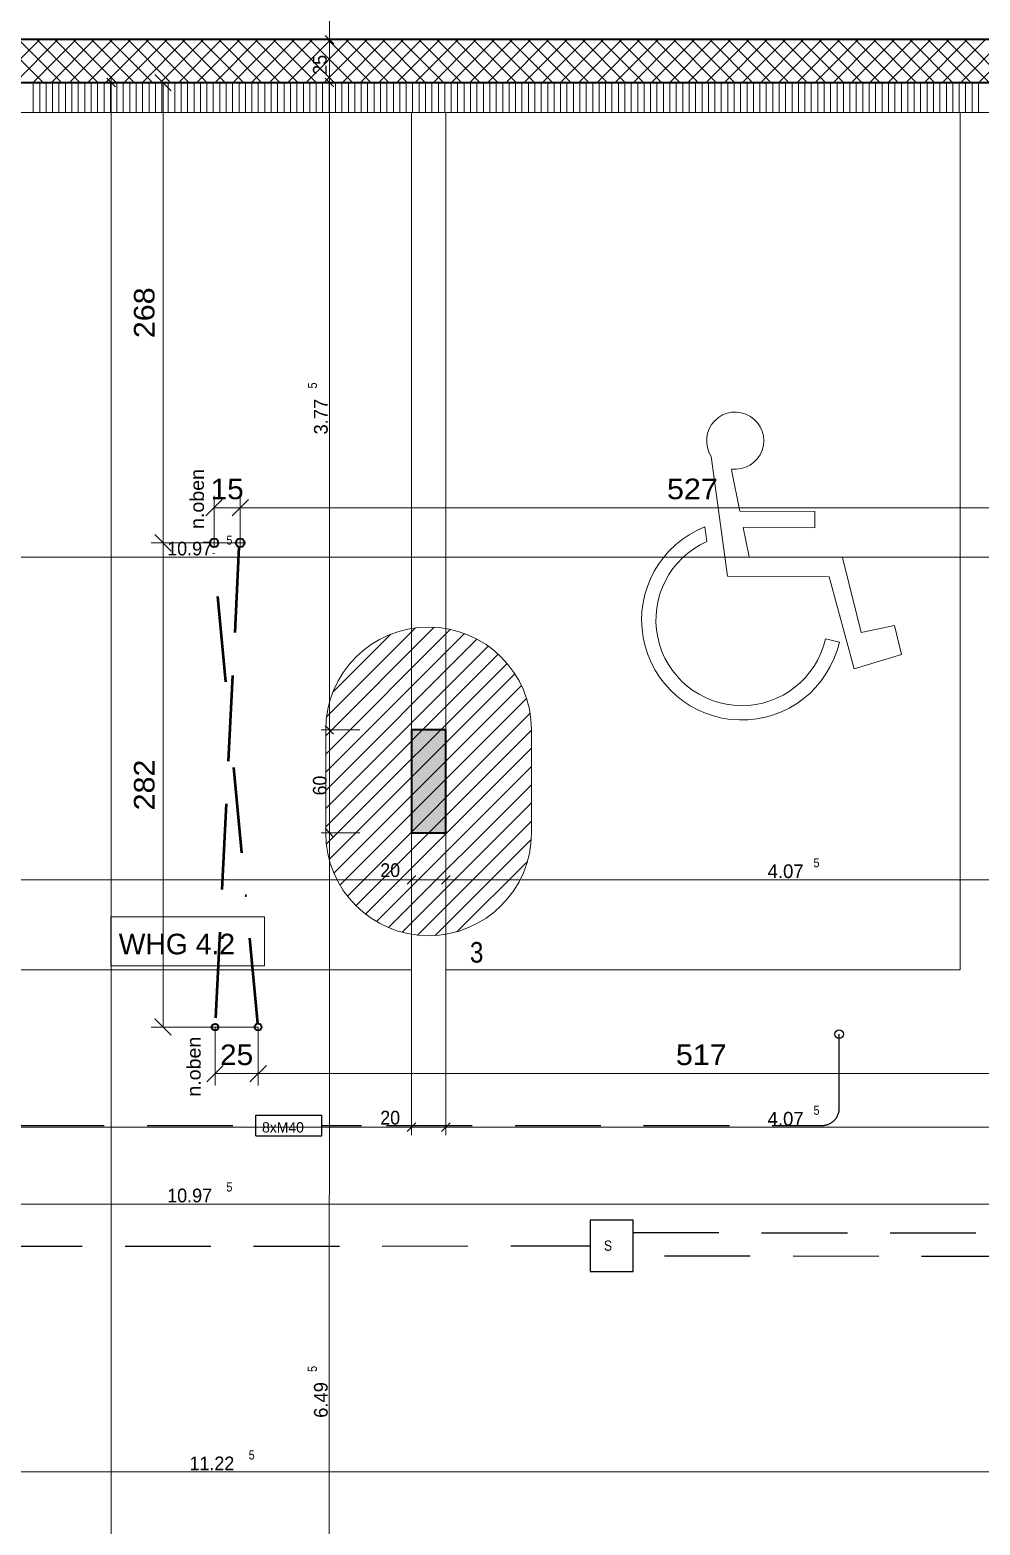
# Model space of a CAD drawing. Header units: millimetres. Extents: x -3497 to 2618, y -1809 to 2456.
# Drawn here: x -788 to -234, y 637 to 1509 of the extents above; entities that cross this region are included whole.
import ezdxf
from ezdxf.enums import TextEntityAlignment as Align

# ---------------------------------------------------------------- set-up
doc = ezdxf.new("R2010")
doc.units = ezdxf.units.MM
doc.header["$LTSCALE"] = 100
doc.linetypes.add('DASHDOT', pattern=[1, 0.5, -0.25, 0, -0.25])
doc.linetypes.add('DASHED', pattern=[0.75, 0.5, -0.25])
for name, color, linetype, true_color in [('10-0.03 Solid', 3, 'Continuous', 0x00ff00), ('10-0.05 Solid', 1, 'Continuous', 0xff0000), ('10-0.10 Punktlinie', 9, 'Continuous', 0x808080), ('10-0.10 solid', 7, 'Continuous', 0x000000), ('10-0.18 Solid', 9, 'Continuous', 0x808080), ('20-Beton', 9, 'Continuous', 0x808080), ('30-Text', 7, 'Continuous', 0xff8000), ('30-Text 6', 3, 'Continuous', 0x00ff00), ('50-Sanitärapparate', 6, 'Continuous', 0xff00ff), ('50-Türen&Fenster', 9, 'Continuous', 0x808080), ('52-Entwässerung', 3, 'Continuous', 0x00ff00), ('Bemaßung', 3, 'Continuous', 0x00ff00), ('Layer31', 9, 'Continuous', 0x808080)]:
    doc.layers.add(name, color=color, linetype=linetype, true_color=true_color)
doc.layers.add('10-0.05 Strichpunkt', color=7, linetype='Continuous')
doc.layers.add('10-0.25 Solid', color=7, linetype='Continuous')
doc.styles.add('Arial', font='arial.ttf')
doc.dimstyles.new('ISO-25', dxfattribs={"dimtxt": 2.5, "dimasz": 2.5, "dimexe": 1.25, "dimexo": 0.625, "dimtad": 1, "dimtxsty": 'Standard', "dimcen": 2.5, "dimadec": 0, "dimazin": 0, "dimtfac": 1, "dimtmove": 0, "dimatfit": 3, "dimfxl": 0, "dimarcsym": 0})

# ---------------------------------------------------------------- blocks, each defined once
blk = doc.blocks.new('Baugruppe_478_nNn0154')
at = {"layer": '10-0.25 Solid', "color": 7, "linetype": 'DASHED', "lineweight": 13}
for p, q in [((-680.28, 1212.01), (-680.28, 1207.01)), ((-682.78, 1209.51), (-677.78, 1209.51))]:
    blk.add_line(p, q, dxfattribs=at)
at = {"layer": '10-0.25 Solid', "color": 1, "linetype": 'Continuous', "lineweight": 35, "true_color": 0xff0000}
blk.add_circle((-680.28, 1209.51), 2.5, dxfattribs=at)
blk = doc.blocks.new('Baugruppe_479_nNn0155')
at = {"layer": '10-0.03 Solid', "color": 7, "linetype": 'DASHED', "lineweight": 13}
for p, q in [((-664.98, 1207.01), (-664.98, 1212.01)), ((-662.48, 1209.51), (-667.48, 1209.51))]:
    blk.add_line(p, q, dxfattribs=at)
at = {"layer": '10-0.03 Solid', "color": 3, "linetype": 'Continuous', "lineweight": 35, "true_color": 0x00ff00}
blk.add_circle((-664.98, 1209.51), 2.5, dxfattribs=at)
blk = doc.blocks.new('*D282')
at = {"layer": '10-0.05 Strichpunkt', "color": 6, "linetype": 'Continuous', "lineweight": 13, "true_color": 0xff00ff}
for p, q in [((-714.8, 1482.69), (-705.2, 1473.09)), ((-706.42, 1477.89), (-716.86, 1477.89)), ((-710, 1477.89), (-710, 1209.51)), ((-705.2, 1204.71), (-714.8, 1214.31)), ((-664.98, 1209.51), (-716.86, 1209.51))]:
    blk.add_line(p, q, dxfattribs=at)
at = {"layer": '10-0.05 Strichpunkt', "color": 6, "linetype": 'Continuous', "lineweight": 13, "true_color": 0xff00ff, "style": 'Arial', "width": 1.060137}
blk.add_text('268', height=12, rotation=90, dxfattribs=at).set_placement((-715, 1328.89), (-715, 1358.51), align=Align.FIT)
blk = doc.blocks.new('_Oblique')
at = {"color": 0, "linetype": 'ByBlock', "lineweight": -2}
blk.add_line((-0.5, -0.5), (0.5, 0.5), dxfattribs=at)
blk = doc.blocks.new('*D283')
at = {"layer": '10-0.05 Strichpunkt', "color": 6, "linetype": 'Continuous', "lineweight": 13, "true_color": 0xff00ff}
for p, q in [((-714.8, 1214.31), (-705.2, 1204.71)), ((-664.98, 1209.51), (-716.86, 1209.51)), ((-710, 1209.51), (-710, 927.15)), ((-654.57, 927.15), (-716.86, 927.15)), ((-705.2, 922.35), (-714.8, 931.95))]:
    blk.add_line(p, q, dxfattribs=at)
at = {"layer": '10-0.05 Strichpunkt', "color": 6, "linetype": 'Continuous', "lineweight": 13, "true_color": 0xff00ff, "style": 'Arial', "width": 1.060137}
blk.add_text('282', height=12, rotation=90, dxfattribs=at).set_placement((-715, 1053.52), (-715, 1083.14), align=Align.FIT)
blk = doc.blocks.new('*D284')
at = {"layer": '10-0.05 Strichpunkt', "color": 6, "linetype": 'Continuous', "lineweight": 13, "true_color": 0xff00ff}
for p, q in [((-669.78, 1225.2), (-660.18, 1234.8)), ((-664.98, 1209.51), (-664.98, 1236.86)), ((-137.65, 1230), (-664.98, 1230)), ((-132.85, 1234.8), (-142.45, 1225.2)), ((-137.65, 1229.78), (-137.65, 1236.86))]:
    blk.add_line(p, q, dxfattribs=at)
at = {"layer": '10-0.05 Strichpunkt', "color": 6, "linetype": 'Continuous', "lineweight": 13, "true_color": 0xff00ff, "style": 'Arial', "width": 1.060137}
blk.add_text('527', height=12, dxfattribs=at).set_placement((-416.12, 1235), (-386.5, 1235), align=Align.FIT)
blk = doc.blocks.new('*D285')
at = {"layer": '10-0.05 Strichpunkt', "color": 6, "linetype": 'Continuous', "lineweight": 13, "true_color": 0xff00ff}
for p, q in [((-675.48, 1234.8), (-685.08, 1225.2)), ((-680.28, 1209.51), (-680.28, 1236.86)), ((-664.98, 1230), (-680.28, 1230)), ((-680.28, 1230), (-680.28, 1230)), ((-669.78, 1225.2), (-660.18, 1234.8)), ((-664.98, 1209.51), (-664.98, 1236.86)), ((-664.98, 1230), (-664.98, 1230))]:
    blk.add_line(p, q, dxfattribs=at)
at = {"layer": '10-0.05 Strichpunkt', "color": 6, "linetype": 'Continuous', "lineweight": 13, "true_color": 0xff00ff, "style": 'Arial', "width": 1.03866}
blk.add_text('15', height=12, dxfattribs=at).set_placement((-682.3, 1235), (-662.96, 1235), align=Align.FIT)
blk = doc.blocks.new('*D286')
at = {"layer": '10-0.05 Strichpunkt', "color": 6, "linetype": 'Continuous', "lineweight": 13, "true_color": 0xff00ff}
for p, q in [((-137.65, 939.29), (-137.65, 893.14)), ((-654.57, 927.15), (-654.57, 893.14)), ((-659.37, 895.2), (-649.77, 904.8)), ((-137.65, 900), (-654.57, 900)), ((-132.85, 904.8), (-142.45, 895.2))]:
    blk.add_line(p, q, dxfattribs=at)
at = {"layer": '10-0.05 Strichpunkt', "color": 6, "linetype": 'Continuous', "lineweight": 13, "true_color": 0xff00ff, "style": 'Arial', "width": 1.060137}
blk.add_text('517', height=12, dxfattribs=at).set_placement((-410.92, 905), (-381.3, 905), align=Align.FIT)
blk = doc.blocks.new('*D287')
at = {"layer": '10-0.05 Strichpunkt', "color": 6, "linetype": 'Continuous', "lineweight": 13, "true_color": 0xff00ff}
for p, q in [((-679.67, 927.1), (-679.67, 893.14)), ((-654.57, 927.15), (-654.57, 893.14)), ((-674.87, 904.8), (-684.47, 895.2)), ((-654.57, 900), (-679.67, 900)), ((-679.67, 900), (-679.67, 900)), ((-659.37, 895.2), (-649.77, 904.8)), ((-654.57, 900), (-654.57, 900))]:
    blk.add_line(p, q, dxfattribs=at)
at = {"layer": '10-0.05 Strichpunkt', "color": 6, "linetype": 'Continuous', "lineweight": 13, "true_color": 0xff00ff, "style": 'Arial', "width": 1.03866}
blk.add_text('25', height=12, dxfattribs=at).set_placement((-676.79, 905), (-657.44, 905), align=Align.FIT)
blk = doc.blocks.new('*X428')
at = {"layer": '52-Entwässerung', "color": 1, "linetype": 'Continuous', "lineweight": 13, "true_color": 0xff0000}
for p, q in [((-615.16, 1096.99), (-551.84, 1160.32)), ((-614.67, 1108.09), (-562.85, 1159.92)), ((-615.16, 1086.39), (-542.49, 1159.06)), ((-615.16, 1075.78), (-534.28, 1156.66)), ((-615.16, 1065.17), (-526.96, 1153.37)), ((-611, 1122.37), (-577.12, 1156.25)), ((-615.16, 1054.57), (-520.41, 1149.32)), ((-615.16, 1043.96), (-514.55, 1144.57)), ((-614.79, 1033.73), (-509.36, 1139.16)), ((-613.1, 1024.81), (-504.83, 1133.07)), ((-610.38, 1016.93), (-501.03, 1126.28)), ((-606.82, 1009.88), (-498.01, 1118.68)), ((-602.52, 1003.57), (-495.96, 1110.13)), ((-597.54, 997.94), (-495.16, 1100.32)), ((-591.9, 992.97), (-495.16, 1089.71)), ((-585.58, 988.69), (-495.16, 1079.11)), ((-578.52, 985.14), (-495.16, 1068.5)), ((-570.62, 982.44), (-495.16, 1057.89)), ((-561.68, 980.77), (-495.16, 1047.29)), ((-551.31, 980.53), (-495.29, 1036.56)), ((-538.45, 982.79), (-497.54, 1023.7))]:
    blk.add_line(p, q, dxfattribs=at)
blk = doc.blocks.new('*X502')
at = {"layer": '10-0.05 Solid', "color": 18, "linetype": 'Continuous', "lineweight": 13, "true_color": 0x000000}
for p, q in [((-785.7, 1460.48), (-785.7, 1477.98)), ((-781.95, 1460.48), (-781.95, 1477.98)), ((-778.2, 1460.48), (-778.2, 1477.98)), ((-774.45, 1460.48), (-774.45, 1477.98)), ((-770.7, 1460.48), (-770.7, 1477.98)), ((-766.95, 1460.48), (-766.95, 1477.98)), ((-763.2, 1460.48), (-763.2, 1477.98)), ((-759.45, 1460.48), (-759.45, 1477.98)), ((-755.7, 1460.48), (-755.7, 1477.98)), ((-751.95, 1460.48), (-751.95, 1477.98)), ((-748.2, 1460.48), (-748.2, 1477.98)), ((-744.45, 1460.48), (-744.45, 1477.98)), ((-740.7, 1460.48), (-740.7, 1477.98)), ((-736.95, 1460.48), (-736.95, 1477.98)), ((-733.2, 1460.48), (-733.2, 1477.98)), ((-729.45, 1460.48), (-729.45, 1477.98)), ((-725.7, 1460.48), (-725.7, 1477.98)), ((-721.95, 1460.48), (-721.95, 1477.98)), ((-718.2, 1460.48), (-718.2, 1477.98)), ((-714.45, 1460.48), (-714.45, 1477.98)), ((-710.7, 1460.48), (-710.7, 1477.98)), ((-706.95, 1460.48), (-706.95, 1477.98)), ((-703.2, 1460.48), (-703.2, 1477.98)), ((-699.45, 1460.48), (-699.45, 1477.98)), ((-695.7, 1460.48), (-695.7, 1477.98)), ((-691.95, 1460.48), (-691.95, 1477.98)), ((-688.2, 1460.48), (-688.2, 1477.98)), ((-684.45, 1460.48), (-684.45, 1477.98)), ((-680.7, 1460.48), (-680.7, 1477.98)), ((-676.95, 1460.48), (-676.95, 1477.98)), ((-673.2, 1460.48), (-673.2, 1477.98)), ((-669.45, 1460.48), (-669.45, 1477.98)), ((-665.7, 1460.48), (-665.7, 1477.98)), ((-661.95, 1460.48), (-661.95, 1477.98)), ((-658.2, 1460.48), (-658.2, 1477.98)), ((-654.45, 1460.48), (-654.45, 1477.98)), ((-650.7, 1460.48), (-650.7, 1477.98)), ((-646.95, 1460.48), (-646.95, 1477.98)), ((-643.2, 1460.48), (-643.2, 1477.98)), ((-639.45, 1460.48), (-639.45, 1477.98)), ((-635.7, 1460.48), (-635.7, 1477.98)), ((-631.95, 1460.48), (-631.95, 1477.98)), ((-628.2, 1460.48), (-628.2, 1477.98)), ((-624.45, 1460.48), (-624.45, 1477.98)), ((-620.7, 1460.48), (-620.7, 1477.98)), ((-616.95, 1460.48), (-616.95, 1477.98)), ((-613.2, 1460.48), (-613.2, 1477.98)), ((-609.45, 1460.48), (-609.45, 1477.98)), ((-605.7, 1460.48), (-605.7, 1477.98)), ((-601.95, 1460.48), (-601.95, 1477.98)), ((-598.2, 1460.48), (-598.2, 1477.98)), ((-594.45, 1460.48), (-594.45, 1477.98)), ((-590.7, 1460.48), (-590.7, 1477.98)), ((-586.95, 1460.48), (-586.95, 1477.98)), ((-583.2, 1460.48), (-583.2, 1477.98)), ((-579.45, 1460.48), (-579.45, 1477.98)), ((-575.7, 1460.48), (-575.7, 1477.98)), ((-571.95, 1460.48), (-571.95, 1477.98)), ((-568.2, 1460.48), (-568.2, 1477.98)), ((-564.45, 1460.48), (-564.45, 1477.98)), ((-560.7, 1460.48), (-560.7, 1477.98)), ((-556.95, 1460.48), (-556.95, 1477.98)), ((-553.2, 1460.48), (-553.2, 1477.98)), ((-549.45, 1460.48), (-549.45, 1477.98)), ((-545.7, 1460.48), (-545.7, 1477.98)), ((-541.95, 1460.48), (-541.95, 1477.98)), ((-538.2, 1460.48), (-538.2, 1477.98)), ((-534.45, 1460.48), (-534.45, 1477.98)), ((-530.7, 1460.48), (-530.7, 1477.98)), ((-526.95, 1460.48), (-526.95, 1477.98)), ((-523.2, 1460.48), (-523.2, 1477.98)), ((-519.45, 1460.48), (-519.45, 1477.98)), ((-515.7, 1460.48), (-515.7, 1477.98)), ((-511.95, 1460.48), (-511.95, 1477.98)), ((-508.2, 1460.48), (-508.2, 1477.98)), ((-504.45, 1460.48), (-504.45, 1477.98)), ((-500.7, 1460.48), (-500.7, 1477.98)), ((-496.95, 1460.48), (-496.95, 1477.98)), ((-493.2, 1460.48), (-493.2, 1477.98)), ((-489.45, 1460.48), (-489.45, 1477.98)), ((-485.7, 1460.48), (-485.7, 1477.98)), ((-481.95, 1460.48), (-481.95, 1477.98)), ((-478.2, 1460.48), (-478.2, 1477.98)), ((-474.45, 1460.48), (-474.45, 1477.98)), ((-470.7, 1460.48), (-470.7, 1477.98)), ((-466.95, 1460.48), (-466.95, 1477.98)), ((-463.2, 1460.48), (-463.2, 1477.98)), ((-459.45, 1460.48), (-459.45, 1477.98)), ((-455.7, 1460.48), (-455.7, 1477.98)), ((-451.95, 1460.48), (-451.95, 1477.98)), ((-448.2, 1460.48), (-448.2, 1477.98)), ((-444.45, 1460.48), (-444.45, 1477.98)), ((-440.7, 1460.48), (-440.7, 1477.98)), ((-436.95, 1460.48), (-436.95, 1477.98)), ((-433.2, 1460.48), (-433.2, 1477.98)), ((-429.45, 1460.48), (-429.45, 1477.98)), ((-425.7, 1460.48), (-425.7, 1477.98)), ((-421.95, 1460.48), (-421.95, 1477.98)), ((-418.2, 1460.48), (-418.2, 1477.98)), ((-414.45, 1460.48), (-414.45, 1477.98)), ((-410.7, 1460.48), (-410.7, 1477.98)), ((-406.95, 1460.48), (-406.95, 1477.98)), ((-403.2, 1460.48), (-403.2, 1477.98)), ((-399.45, 1460.48), (-399.45, 1477.98)), ((-395.7, 1460.48), (-395.7, 1477.98)), ((-391.95, 1460.48), (-391.95, 1477.98)), ((-388.2, 1460.48), (-388.2, 1477.98)), ((-384.45, 1460.48), (-384.45, 1477.98)), ((-380.7, 1460.48), (-380.7, 1477.98)), ((-376.95, 1460.48), (-376.95, 1477.98)), ((-373.2, 1460.48), (-373.2, 1477.98)), ((-369.45, 1460.48), (-369.45, 1477.98)), ((-365.7, 1460.48), (-365.7, 1477.98)), ((-361.95, 1460.48), (-361.95, 1477.98)), ((-358.2, 1460.48), (-358.2, 1477.98)), ((-354.45, 1460.48), (-354.45, 1477.98)), ((-350.7, 1460.48), (-350.7, 1477.98)), ((-346.95, 1460.48), (-346.95, 1477.98)), ((-343.2, 1460.48), (-343.2, 1477.98)), ((-339.45, 1460.48), (-339.45, 1477.98)), ((-335.7, 1460.48), (-335.7, 1477.98)), ((-331.95, 1460.48), (-331.95, 1477.98)), ((-328.2, 1460.48), (-328.2, 1477.98)), ((-324.45, 1460.48), (-324.45, 1477.98)), ((-320.7, 1460.48), (-320.7, 1477.98)), ((-316.95, 1460.48), (-316.95, 1477.98)), ((-313.2, 1460.48), (-313.2, 1477.98)), ((-309.45, 1460.48), (-309.45, 1477.98)), ((-305.7, 1460.48), (-305.7, 1477.98)), ((-301.95, 1460.48), (-301.95, 1477.98)), ((-298.2, 1460.48), (-298.2, 1477.98)), ((-294.45, 1460.48), (-294.45, 1477.98)), ((-290.7, 1460.48), (-290.7, 1477.98)), ((-286.95, 1460.48), (-286.95, 1477.98)), ((-283.2, 1460.48), (-283.2, 1477.98)), ((-279.45, 1460.48), (-279.45, 1477.98)), ((-275.7, 1460.48), (-275.7, 1477.98)), ((-271.95, 1460.48), (-271.95, 1477.98)), ((-268.2, 1460.48), (-268.2, 1477.98)), ((-264.45, 1460.48), (-264.45, 1477.98)), ((-260.7, 1460.48), (-260.7, 1477.98)), ((-256.95, 1460.48), (-256.95, 1477.98)), ((-253.2, 1460.48), (-253.2, 1477.98)), ((-249.45, 1460.48), (-249.45, 1477.98)), ((-245.7, 1460.48), (-245.7, 1477.98)), ((-241.95, 1460.48), (-241.95, 1477.98)), ((-238.2, 1460.48), (-238.2, 1477.98)), ((-234.45, 1460.48), (-234.45, 1477.98))]:
    blk.add_line(p, q, dxfattribs=at)
blk = doc.blocks.new('*X505')
at = {"layer": '10-0.05 Solid', "color": 18, "linetype": 'Continuous', "lineweight": 13, "true_color": 0x000000}
for p, q in [((-806.94, 1477.98), (-781.94, 1502.98)), ((-779.85, 1477.98), (-804.85, 1502.98)), ((-796.33, 1477.98), (-771.33, 1502.98)), ((-769.24, 1477.98), (-794.24, 1502.98)), ((-785.72, 1477.98), (-760.72, 1502.98)), ((-758.64, 1477.98), (-783.64, 1502.98)), ((-775.12, 1477.98), (-750.12, 1502.98)), ((-748.03, 1477.98), (-773.03, 1502.98)), ((-764.51, 1477.98), (-739.51, 1502.98)), ((-737.42, 1477.98), (-762.42, 1502.98)), ((-753.9, 1477.98), (-728.9, 1502.98)), ((-726.82, 1477.98), (-751.82, 1502.98)), ((-743.3, 1477.98), (-718.3, 1502.98)), ((-716.21, 1477.98), (-741.21, 1502.98)), ((-732.69, 1477.98), (-707.69, 1502.98)), ((-705.6, 1477.98), (-730.6, 1502.98)), ((-722.08, 1477.98), (-697.08, 1502.98)), ((-695, 1477.98), (-720, 1502.98)), ((-711.48, 1477.98), (-686.48, 1502.98)), ((-684.39, 1477.98), (-709.39, 1502.98)), ((-700.87, 1477.98), (-675.87, 1502.98)), ((-673.78, 1477.98), (-698.78, 1502.98)), ((-690.26, 1477.98), (-665.26, 1502.98)), ((-663.18, 1477.98), (-688.18, 1502.98)), ((-679.66, 1477.98), (-654.66, 1502.98)), ((-652.57, 1477.98), (-677.57, 1502.98)), ((-669.05, 1477.98), (-644.05, 1502.98)), ((-641.96, 1477.98), (-666.96, 1502.98)), ((-658.44, 1477.98), (-633.44, 1502.98)), ((-631.36, 1477.98), (-656.36, 1502.98)), ((-647.84, 1477.98), (-622.84, 1502.98)), ((-620.75, 1477.98), (-645.75, 1502.98)), ((-637.23, 1477.98), (-612.23, 1502.98)), ((-610.14, 1477.98), (-635.14, 1502.98)), ((-626.62, 1477.98), (-601.62, 1502.98)), ((-599.54, 1477.98), (-624.54, 1502.98)), ((-616.02, 1477.98), (-591.02, 1502.98)), ((-588.93, 1477.98), (-613.93, 1502.98)), ((-605.41, 1477.98), (-580.41, 1502.98)), ((-578.32, 1477.98), (-603.32, 1502.98)), ((-594.8, 1477.98), (-569.8, 1502.98)), ((-567.72, 1477.98), (-592.72, 1502.98)), ((-584.2, 1477.98), (-559.2, 1502.98)), ((-557.11, 1477.98), (-582.11, 1502.98)), ((-573.59, 1477.98), (-548.59, 1502.98)), ((-546.51, 1477.98), (-571.51, 1502.98)), ((-562.98, 1477.98), (-537.98, 1502.98)), ((-535.9, 1477.98), (-560.9, 1502.98)), ((-552.38, 1477.98), (-527.38, 1502.98)), ((-525.29, 1477.98), (-550.29, 1502.98)), ((-541.77, 1477.98), (-516.77, 1502.98)), ((-514.69, 1477.98), (-539.69, 1502.98)), ((-531.16, 1477.98), (-506.16, 1502.98)), ((-504.08, 1477.98), (-529.08, 1502.98)), ((-520.56, 1477.98), (-495.56, 1502.98)), ((-493.47, 1477.98), (-518.47, 1502.98)), ((-509.95, 1477.98), (-484.95, 1502.98)), ((-482.87, 1477.98), (-507.87, 1502.98)), ((-499.34, 1477.98), (-474.34, 1502.98)), ((-472.26, 1477.98), (-497.26, 1502.98)), ((-488.74, 1477.98), (-463.74, 1502.98)), ((-461.65, 1477.98), (-486.65, 1502.98)), ((-478.13, 1477.98), (-453.13, 1502.98)), ((-451.05, 1477.98), (-476.05, 1502.98)), ((-467.52, 1477.98), (-442.52, 1502.98)), ((-440.44, 1477.98), (-465.44, 1502.98)), ((-456.92, 1477.98), (-431.92, 1502.98)), ((-429.83, 1477.98), (-454.83, 1502.98)), ((-446.31, 1477.98), (-421.31, 1502.98)), ((-419.23, 1477.98), (-444.23, 1502.98)), ((-435.7, 1477.98), (-410.7, 1502.98)), ((-408.62, 1477.98), (-433.62, 1502.98)), ((-425.1, 1477.98), (-400.1, 1502.98)), ((-398.01, 1477.98), (-423.01, 1502.98)), ((-414.49, 1477.98), (-389.49, 1502.98)), ((-387.41, 1477.98), (-412.41, 1502.98)), ((-403.88, 1477.98), (-378.88, 1502.98)), ((-376.8, 1477.98), (-401.8, 1502.98)), ((-393.28, 1477.98), (-368.28, 1502.98)), ((-366.19, 1477.98), (-391.19, 1502.98)), ((-382.67, 1477.98), (-357.67, 1502.98)), ((-355.59, 1477.98), (-380.59, 1502.98)), ((-372.06, 1477.98), (-347.06, 1502.98)), ((-344.98, 1477.98), (-369.98, 1502.98)), ((-361.46, 1477.98), (-336.46, 1502.98)), ((-334.37, 1477.98), (-359.37, 1502.98)), ((-350.85, 1477.98), (-325.85, 1502.98)), ((-323.77, 1477.98), (-348.77, 1502.98)), ((-340.25, 1477.98), (-315.25, 1502.98)), ((-313.16, 1477.98), (-338.16, 1502.98)), ((-329.64, 1477.98), (-304.64, 1502.98)), ((-302.55, 1477.98), (-327.55, 1502.98)), ((-319.03, 1477.98), (-294.03, 1502.98)), ((-291.95, 1477.98), (-316.95, 1502.98)), ((-308.43, 1477.98), (-283.43, 1502.98)), ((-281.34, 1477.98), (-306.34, 1502.98)), ((-297.82, 1477.98), (-272.82, 1502.98)), ((-270.73, 1477.98), (-295.73, 1502.98)), ((-287.21, 1477.98), (-262.21, 1502.98)), ((-260.13, 1477.98), (-285.13, 1502.98)), ((-276.61, 1477.98), (-251.61, 1502.98)), ((-249.52, 1477.98), (-274.52, 1502.98)), ((-266, 1477.98), (-241, 1502.98)), ((-238.91, 1477.98), (-263.91, 1502.98)), ((-255.39, 1477.98), (-230.39, 1502.98)), ((-228.31, 1477.98), (-253.31, 1502.98)), ((-244.79, 1477.98), (-219.79, 1502.98)), ((-217.7, 1477.98), (-242.7, 1502.98)), ((-234.18, 1477.98), (-209.18, 1502.98))]:
    blk.add_line(p, q, dxfattribs=at)
blk = doc.blocks.new('AnonymMegaMac_nNn0950')
at = {"layer": '20-Beton', "color": 8, "linetype": 'Continuous', "lineweight": 13, "true_color": 0x808080}
for p, q in [((-613.03, 1040.41), (-613.03, 1100.41)), ((-595.16, 1040.41), (-617.72, 1040.41)), ((-615.53, 1042.91), (-610.53, 1037.91)), ((-613.05, 390.9), (-613.03, 1040.41)), ((-615.55, 393.4), (-610.55, 388.4)), ((-457.68, 390.9), (-617.74, 390.9)), ((-613.05, 370.9), (-613.05, 390.9))]:
    blk.add_line(p, q, dxfattribs=at)
at = {"layer": '20-Beton', "color": 8, "linetype": 'Continuous', "lineweight": 18, "true_color": 0x808080, "style": 'Arial'}
for s, height, width, p, p2 in [('5', 5.28, 0.853093, (-620.31, 726.05), (-620.31, 729.55)), ('6.49', 8, 0.958395, (-614.01, 699.28), (-614.01, 720.1))]:
    blk.add_text(s, height=height, rotation=89.99823, dxfattribs=dict(at, width=width)).set_placement(p, p2, align=Align.FIT)
blk = doc.blocks.new('AnonymMegaMac_nNn0951')
at = {"layer": '20-Beton', "color": 8, "linetype": 'Continuous', "lineweight": 13, "true_color": 0x808080}
for p, q in [((-615.53, 1102.91), (-610.53, 1097.91)), ((-613.03, 1040.41), (-613.03, 1100.41)), ((-595.16, 1040.41), (-617.72, 1040.41)), ((-615.53, 1042.91), (-610.53, 1037.91))]:
    blk.add_line(p, q, dxfattribs=at)
at = {"layer": '20-Beton', "color": 8, "linetype": 'Continuous', "lineweight": 18, "true_color": 0x808080, "style": 'Arial', "width": 0.923325}
blk.add_text('60', height=8, rotation=89.99823, dxfattribs=at).set_placement((-614.62, 1062.27), (-614.62, 1073.73), align=Align.FIT)
blk = doc.blocks.new('AnonymMegaMac_nNn0952')
at = {"layer": '20-Beton', "color": 8, "linetype": 'Continuous', "lineweight": 13, "true_color": 0x808080}
for p, q in [((-615.51, 1480.49), (-610.51, 1475.49)), ((-613.03, 1100.41), (-613.01, 1477.99)), ((-595.16, 1100.41), (-617.71, 1100.41)), ((-615.53, 1102.91), (-610.53, 1097.91)), ((-613.03, 1040.41), (-613.03, 1100.41))]:
    blk.add_line(p, q, dxfattribs=at)
at = {"layer": '20-Beton', "color": 8, "linetype": 'Continuous', "lineweight": 18, "true_color": 0x808080, "style": 'Arial'}
for s, height, width, p, p2 in [('5', 5.28, 0.853093, (-620.28, 1299.53), (-620.28, 1303.02)), ('3.77', 8, 0.954713, (-613.98, 1272.75), (-613.98, 1293.49))]:
    blk.add_text(s, height=height, rotation=89.99823, dxfattribs=dict(at, width=width)).set_placement(p, p2, align=Align.FIT)
blk = doc.blocks.new('AnonymMegaMac_nNn0953')
at = {"layer": '20-Beton', "color": 8, "linetype": 'Continuous', "lineweight": 13, "true_color": 0x808080}
for p, q in [((-615.51, 1505.49), (-610.51, 1500.49)), ((-613.01, 1477.99), (-613.01, 1502.99)), ((-142.67, 1477.98), (-617.7, 1477.99)), ((-615.51, 1480.49), (-610.51, 1475.49)), ((-613.03, 1100.41), (-613.01, 1477.99))]:
    blk.add_line(p, q, dxfattribs=at)
at = {"layer": '20-Beton', "color": 8, "linetype": 'Continuous', "lineweight": 18, "true_color": 0x808080, "style": 'Arial', "width": 0.9375}
blk.add_text('25', height=8, rotation=89.99823, dxfattribs=at).set_placement((-614.6, 1482.46), (-614.6, 1494.1), align=Align.FIT)
blk = doc.blocks.new('AnonymMegaMac_nNn0954')
at = {"layer": '20-Beton', "color": 8, "linetype": 'Continuous', "lineweight": 13, "true_color": 0x808080}
for p, q in [((-615.51, 1661.48), (-610.51, 1656.48)), ((-613.01, 1502.99), (-613.01, 1658.98)), ((-142.67, 1502.98), (-617.7, 1502.99)), ((-615.51, 1505.49), (-610.51, 1500.49)), ((-613.01, 1477.99), (-613.01, 1502.99))]:
    blk.add_line(p, q, dxfattribs=at)
at = {"layer": '20-Beton', "color": 8, "linetype": 'Continuous', "lineweight": 18, "true_color": 0x808080, "style": 'Arial', "width": 0.920839}
blk.add_text('1.56', height=8, rotation=89.99823, dxfattribs=at).set_placement((-614.6, 1566.12), (-614.6, 1586.13), align=Align.FIT)
blk = doc.blocks.new('AnonymMegaMac_nNn0955')
at = {"layer": '20-Beton', "color": 8, "linetype": 'Continuous', "lineweight": 13, "true_color": 0x808080}
for p, q in [((-610.49, 2124.98), (-615.49, 2129.98)), ((-612.99, 2127.48), (-612.99, 2131.23)), ((-407.13, 2127.48), (-617.68, 2127.48)), ((-613.01, 1658.98), (-612.99, 2127.48)), ((-520.13, 1658.98), (-617.7, 1658.98)), ((-615.51, 1661.48), (-610.51, 1656.48)), ((-613.01, 1502.99), (-613.01, 1658.98))]:
    blk.add_line(p, q, dxfattribs=at)
at = {"layer": '20-Beton', "color": 8, "linetype": 'Continuous', "lineweight": 18, "true_color": 0x808080, "style": 'Arial'}
for s, height, width, p, p2 in [('5', 5.28, 0.853093, (-620.27, 1903.97), (-620.27, 1907.46)), ('4.68', 8, 0.970913, (-613.97, 1877.19), (-613.97, 1898.29))]:
    blk.add_text(s, height=height, rotation=89.99823, dxfattribs=dict(at, width=width)).set_placement(p, p2, align=Align.FIT)
blk = doc.blocks.new('AnonymMegaMac_nNn0989')
at = {"layer": '20-Beton', "color": 8, "linetype": 'Continuous', "lineweight": 13, "true_color": 0x808080}
blk.add_line((-1235.15, 667.85), (-112.67, 667.82), dxfattribs=at)
blk = doc.blocks.new('AnonymMegaMac_nNn0990')
at = {"layer": '20-Beton', "color": 8, "linetype": 'Continuous', "lineweight": 13, "true_color": 0x808080}
blk.add_line((-1235.15, 667.85), (-112.67, 667.82), dxfattribs=at)
at = {"layer": '20-Beton', "color": 8, "linetype": 'Continuous', "lineweight": 18, "true_color": 0x808080, "style": 'Arial'}
for s, height, width, p, p2 in [('5', 5.28, 0.853093, (-660.06, 674.99), (-656.57, 674.99)), ('11.22', 8, 0.935281, (-694.6, 668.69), (-668.47, 668.69))]:
    blk.add_text(s, height=height, rotation=359.99824, dxfattribs=dict(at, width=width)).set_placement(p, p2, align=Align.FIT)
blk = doc.blocks.new('AnonymMegaMac_nNn01001')
at = {"layer": '20-Beton', "color": 8, "linetype": 'Continuous', "lineweight": 13, "true_color": 0x808080}
blk.add_line((-1235.15, 823.97), (-137.67, 823.97), dxfattribs=at)
at = {"layer": '20-Beton', "color": 8, "linetype": 'Continuous', "lineweight": 18, "true_color": 0x808080, "style": 'Arial'}
for s, height, width, p, p2 in [('10.97', 8, 0.938144, (-707.61, 824.94), (-681.4, 824.94)), ('5', 5.28, 0.853093, (-673.07, 831.24), (-669.57, 831.24))]:
    blk.add_text(s, height=height, dxfattribs=dict(at, width=width)).set_placement(p, p2, align=Align.FIT)
blk = doc.blocks.new('AnonymMegaMac_nNn01020')
at = {"layer": '20-Beton', "color": 8, "linetype": 'Continuous', "lineweight": 13, "true_color": 0x808080}
for p, q in [((-565.16, 864.04), (-565.16, 1020.41)), ((-1217.65, 868.73), (-565.16, 868.73)), ((-562.66, 871.23), (-567.66, 866.23))]:
    blk.add_line(p, q, dxfattribs=at)
at = {"layer": '20-Beton', "color": 8, "linetype": 'Continuous', "lineweight": 18, "true_color": 0x808080, "style": 'Arial', "width": 0.930412}
blk.add_text('20', height=8, dxfattribs=at).set_placement((-583.33, 870.32), (-571.78, 870.32), align=Align.FIT)
blk = doc.blocks.new('AnonymMegaMac_nNn01021')
at = {"layer": '20-Beton', "color": 8, "linetype": 'Continuous', "lineweight": 13, "true_color": 0x808080}
for p, q in [((-565.16, 864.04), (-565.16, 1020.41)), ((-545.16, 864.04), (-545.16, 1020.41)), ((-562.66, 871.23), (-567.66, 866.23)), ((-565.16, 868.73), (-545.16, 868.73)), ((-542.66, 871.23), (-547.66, 866.23))]:
    blk.add_line(p, q, dxfattribs=at)
blk = doc.blocks.new('AnonymMegaMac_nNn01022')
at = {"layer": '20-Beton', "color": 8, "linetype": 'Continuous', "lineweight": 13, "true_color": 0x808080}
for p, q in [((-545.16, 864.04), (-545.16, 1020.41)), ((-137.67, 864.04), (-137.67, 873.41)), ((-542.66, 871.23), (-547.66, 866.23)), ((-545.16, 868.73), (-137.67, 868.73)), ((-135.17, 871.23), (-140.17, 866.23))]:
    blk.add_line(p, q, dxfattribs=at)
at = {"layer": '20-Beton', "color": 8, "linetype": 'Continuous', "lineweight": 18, "true_color": 0x808080, "style": 'Arial'}
for s, height, width, p, p2 in [('5', 5.28, 0.853093, (-330.68, 876), (-327.19, 876)), ('4.07', 8, 0.969809, (-357.46, 869.69), (-336.39, 869.69))]:
    blk.add_text(s, height=height, dxfattribs=dict(at, width=width)).set_placement(p, p2, align=Align.FIT)
blk = doc.blocks.new('AnonymMegaMac_nNn01040')
at = {"layer": '20-Beton', "color": 8, "linetype": 'Continuous', "lineweight": 13, "true_color": 0x808080}
for p, q in [((-565.16, 1008.39), (-565.16, 1080.41)), ((-1235.15, 1013.07), (-565.16, 1013.07)), ((-562.66, 1015.57), (-567.66, 1010.57))]:
    blk.add_line(p, q, dxfattribs=at)
at = {"layer": '20-Beton', "color": 8, "linetype": 'Continuous', "lineweight": 18, "true_color": 0x808080, "style": 'Arial', "width": 0.930412}
blk.add_text('20', height=8, dxfattribs=at).set_placement((-583.33, 1014.66), (-571.78, 1014.66), align=Align.FIT)
blk = doc.blocks.new('AnonymMegaMac_nNn01041')
at = {"layer": '20-Beton', "color": 8, "linetype": 'Continuous', "lineweight": 13, "true_color": 0x808080}
for p, q in [((-565.16, 1008.39), (-565.16, 1080.41)), ((-545.16, 1008.39), (-545.16, 1080.41)), ((-562.66, 1015.57), (-567.66, 1010.57)), ((-565.16, 1013.07), (-545.16, 1013.07)), ((-542.66, 1015.57), (-547.66, 1010.57))]:
    blk.add_line(p, q, dxfattribs=at)
blk = doc.blocks.new('AnonymMegaMac_nNn01042')
at = {"layer": '20-Beton', "color": 8, "linetype": 'Continuous', "lineweight": 13, "true_color": 0x808080}
for p, q in [((-545.16, 1008.39), (-545.16, 1080.41)), ((-542.66, 1015.57), (-547.66, 1010.57)), ((-545.16, 1013.07), (-137.67, 1013.07)), ((-135.17, 1015.57), (-140.17, 1010.57)), ((-137.67, 1008.39), (-137.67, 1017.76))]:
    blk.add_line(p, q, dxfattribs=at)
at = {"layer": '20-Beton', "color": 8, "linetype": 'Continuous', "lineweight": 18, "true_color": 0x808080, "style": 'Arial'}
for s, height, width, p, p2 in [('4.07', 8, 0.969809, (-357.46, 1014.04), (-336.39, 1014.04)), ('5', 5.28, 0.853093, (-330.68, 1020.34), (-327.19, 1020.34))]:
    blk.add_text(s, height=height, dxfattribs=dict(at, width=width)).set_placement(p, p2, align=Align.FIT)
blk = doc.blocks.new('AnonymMegaMac_nNn01208')
at = {"layer": '20-Beton', "color": 8, "linetype": 'Continuous', "lineweight": 13, "true_color": 0x808080}
for p, q in [((-735.53, 1477.98), (-1215.15, 1477.98)), ((-737.72, 1475.48), (-742.72, 1480.48)), ((-740.22, 1477.98), (-740.22, 1481.73)), ((-740.22, -1238.1), (-740.22, 1477.98))]:
    blk.add_line(p, q, dxfattribs=at)
blk = doc.blocks.new('AnonymMegaMac_nNn01226')
at = {"layer": '20-Beton', "color": 8, "linetype": 'Continuous', "lineweight": 13, "true_color": 0x808080}
blk.add_line((-1235.15, 1201.24), (-137.67, 1201.24), dxfattribs=at)
at = {"layer": '20-Beton', "color": 8, "linetype": 'Continuous', "lineweight": 18, "true_color": 0x808080, "style": 'Arial'}
for s, height, width, p, p2 in [('5', 5.28, 0.853093, (-673.07, 1208.51), (-669.57, 1208.51)), ('10.97', 8, 0.938144, (-707.61, 1202.21), (-681.4, 1202.21))]:
    blk.add_text(s, height=height, dxfattribs=dict(at, width=width)).set_placement(p, p2, align=Align.FIT)

msp = doc.modelspace()

# ---------------------------------------------------------------- linework, layer by layer
at = {"layer": '10-0.05 Solid', "color": 1, "linetype": 'DASHDOT', "lineweight": 50, "true_color": 0xff0000}
msp.add_line((-654.72, 929.15), (-680.79, 1207.06), dxfattribs=at)
at = {"layer": '10-0.05 Strichpunkt', "color": 30, "linetype": 'Continuous', "lineweight": 25, "true_color": 0xff8000}
msp.add_lwpolyline([(-435.94, 784.54), (-435.94, 814.54), (-460.94, 814.54), (-460.94, 784.54)], close=True, dxfattribs=at)
at = {"layer": '10-0.05 Strichpunkt', "color": 1, "linetype": 'Continuous', "lineweight": 35, "true_color": 0xff0000}
msp.add_circle((-654.57, 927.15), 2, dxfattribs=at)
at = {"layer": '10-0.05 Strichpunkt', "color": 30, "linetype": 'Continuous', "lineweight": 25, "true_color": 0xff8000}
msp.add_circle((-315.66, 923), 2.53, dxfattribs=at)
at = {"layer": '10-0.10 Punktlinie', "color": 8, "linetype": 'Continuous', "lineweight": 13, "true_color": 0x808080}
msp.add_lwpolyline([(-1260.15, 1502.89), (-112.67, 1502.89)], dxfattribs=at)
at = {"layer": '10-0.18 Solid', "color": 8, "linetype": 'Continuous', "lineweight": 35, "true_color": 0x808080}
msp.add_line((-1235.15, 1477.98), (-137.67, 1477.98), dxfattribs=at)
at = {"layer": '10-0.25 Solid', "color": 8, "linetype": 'Continuous', "lineweight": 18, "true_color": 0x808080}
for p, q in [((-390.26, 1259.93), (-380.9, 1190.05)), ((-373.58, 1227.97), (-378.53, 1252.18)), ((-329.86, 1227.79), (-373.58, 1227.97)), ((-329.9, 1218.23), (-329.86, 1227.79)), ((-394, 1218.88), (-392.86, 1210.32)), ((-368.13, 1201.3), (-371.63, 1218.4)), ((-371.63, 1218.4), (-329.9, 1218.23)), ((-313.71, 1201.07), (-368.13, 1201.3)), ((-302.91, 1157.18), (-313.71, 1201.07)), ((-380.9, 1190.05), (-321.53, 1189.81)), ((-321.53, 1189.81), (-306.91, 1136.08)), ((-283.48, 1161.41), (-302.91, 1157.18)), ((-279.31, 1144.44), (-283.48, 1161.41)), ((-315.6, 1151.67), (-323.73, 1153.52)), ((-306.91, 1136.08), (-279.31, 1144.44))]:
    msp.add_line(p, q, dxfattribs=at)
for centre, radius, start, end in [((-376.34, 1269.12), 16.68, 262.63247, 213.4277), ((-372.53, 1164.6), 58.38, 111.58539, 347.20767), ((-372.53, 1164.6), 50.04, 113.97248, 347.20767)]:
    msp.add_arc(centre, radius, start, end, dxfattribs=at)
at = {"layer": '30-Text', "color": 30, "linetype": 'DASHED', "lineweight": 25, "true_color": 0xff8000}
for points in [[(-435.94, 807.3), (560.37, 806.71, 0.414214), (570.37, 816.71), (570.37, 925.55)], [(-1704.28, 917.31), (-1704.28, 879.82, 0.414214), (-1694.28, 869.82), (-579.74, 869.82)], [(-579.74, 869.82), (-325.66, 869.77, 0.414214), (-315.66, 879.77), (-315.66, 923)]]:
    msp.add_lwpolyline(points, format="xyb", dxfattribs=at)
msp.add_lwpolyline([(157.37, 793), (-435.94, 793.59)], dxfattribs=at)
at = {"layer": '30-Text 6', "color": 3, "linetype": 'DASHED', "lineweight": 50, "true_color": 0x00ff00}
msp.add_line((-665.74, 1207.13), (-679.6, 929.1), dxfattribs=at)
at = {"layer": '50-Sanitärapparate', "color": 8, "linetype": 'Continuous', "lineweight": 13, "true_color": 0x808080}
msp.add_lwpolyline([(-1235.15, 1477.98), (-137.67, 1477.98)], dxfattribs=at)
msp.add_lwpolyline([(-1235.15, 1477.98), (-137.67, 1477.98)], dxfattribs=at)
msp.add_lwpolyline([(-1235.15, 1477.98), (-137.67, 1477.98)], dxfattribs=at)
msp.add_lwpolyline([(-1235.15, 1477.98), (-137.67, 1477.98)], dxfattribs=at)
msp.add_lwpolyline([(-1235.15, 1477.98), (-137.67, 1477.98)], dxfattribs=at)
at = {"layer": '50-Türen&Fenster', "color": 8, "linetype": 'Continuous', "lineweight": 35, "true_color": 0x808080}
msp.add_lwpolyline([(-112.67, 1502.98), (-1260.15, 1502.98)], dxfattribs=at)
at = {"layer": '50-Türen&Fenster', "color": 8, "linetype": 'Continuous', "lineweight": 18, "true_color": 0x808080}
msp.add_lwpolyline([(-1217.65, 1460.48), (-155.17, 1460.48)], dxfattribs=at)
at = {"layer": 'Bemaßung', "color": 3, "linetype": 'Continuous', "lineweight": 35, "true_color": 0x00ff00}
msp.add_circle((-679.67, 927.1), 2, dxfattribs=at)
at = {"layer": 'Layer31', "color": 8, "linetype": 'Continuous', "lineweight": 13, "true_color": 0x808080}
msp.add_lwpolyline([(-740.44, 991.53), (-650.86, 991.53), (-650.86, 962.96), (-740.44, 962.96)], close=True, dxfattribs=at)

# ---------------------------------------------------------------- block references
for name in ['AnonymMegaMac_nNn0955', 'AnonymMegaMac_nNn0954', '*X505', '*X502', 'AnonymMegaMac_nNn01226', 'Baugruppe_478_nNn0154', 'Baugruppe_479_nNn0155', 'AnonymMegaMac_nNn01001', 'AnonymMegaMac_nNn0989', 'AnonymMegaMac_nNn0990']:
    msp.add_blockref(name, (0, 0))

# ---------------------------------------------------------------- texts
at = {"layer": '10-0.05 Strichpunkt', "color": 216, "linetype": 'Continuous', "lineweight": 25, "true_color": 0x800080, "style": 'Arial', "width": 1.024074}
for p, p2 in [((-686.17, 1217.64), (-686.17, 1252.61)), ((-688.09, 886.56), (-688.09, 921.53))]:
    msp.add_text('n.oben', height=8, rotation=90, dxfattribs=at).set_placement(p, p2, align=Align.FIT)
at = {"layer": '50-Sanitärapparate', "color": 30, "linetype": 'Continuous', "lineweight": 25, "true_color": 0xff8000, "style": 'Arial', "width": 0.852846}
msp.add_text('S', height=6, rotation=359.99962, dxfattribs=at).set_placement((-452.9, 796.69), (-448.14, 796.69), align=Align.FIT)
at = {"layer": 'Layer31', "color": 8, "linetype": 'Continuous', "lineweight": 13, "true_color": 0x808080, "style": 'Arial', "width": 0.984146}
msp.add_text('WHG 4.2', height=12, dxfattribs=at).set_placement((-735.85, 969.57), (-668.06, 969.57), align=Align.FIT)

# ---------------------------------------------------------------- dimensions: what is measured, and where the dimension line sits
at = {"layer": '10-0.05 Strichpunkt', "color": 6, "linetype": 'Continuous', "lineweight": 13, "true_color": 0xff00ff}
for base, p1, p2, picture, middle in [((-710, 1209.51), (-706.42, 1477.89), (-664.98, 1209.51), '*D282', (-721, 1343.7)), ((-710, 927.15), (-664.98, 1209.51), (-654.57, 927.15), '*D283', (-721, 1068.33))]:
    dim = msp.add_linear_dim(base=base, p1=p1, p2=p2, angle=270, dimstyle='ISO-25', override={"dimtxt": 12, "dimasz": 12, "dimexe": 8.571429, "dimgap": 1.714286, "dimtad": 1, "dimjust": 0, "dimdec": 0, "dimzin": 8, "dimpost": '<>', "dimtxsty": 'Arial', "dimblk1": 'Oblique', "dimblk2": 'Oblique', "dimsah": 1, "dimclrd": 6, "dimclre": 6, "dimclrt": 6, "dimadec": 0}, dxfattribs=at)
    dim.commit()
    dim.dimension.update_dxf_attribs({"geometry": picture, "text_midpoint": middle, "text_rotation": 90})
for base, p1, p2, picture, middle in [((-680.28, 1230), (-664.98, 1209.51), (-680.28, 1209.51), '*D285', (-672.63, 1241)), ((-664.98, 1230), (-137.65, 1229.78), (-664.98, 1209.51), '*D284', (-401.31, 1241)), ((-654.57, 900), (-137.65, 939.29), (-654.57, 927.15), '*D286', (-396.11, 911)), ((-679.67, 900), (-654.57, 927.15), (-679.67, 927.1), '*D287', (-667.12, 911))]:
    dim = msp.add_linear_dim(base=base, p1=p1, p2=p2, angle=180, dimstyle='ISO-25', override={"dimtxt": 12, "dimasz": 12, "dimexe": 8.571429, "dimgap": 1.714286, "dimtad": 1, "dimjust": 0, "dimdec": 0, "dimzin": 8, "dimpost": '<>', "dimtxsty": 'Arial', "dimblk1": 'Oblique', "dimblk2": 'Oblique', "dimsah": 1, "dimclrd": 6, "dimclre": 6, "dimclrt": 6, "dimadec": 0}, dxfattribs=at)
    dim.commit()
    dim.dimension.update_dxf_attribs({"geometry": picture, "text_midpoint": middle})

# ---------------------------------------------------------------- wipeouts: each hides what was drawn before it
at = {"color": 254, "linetype": 'Continuous', "lineweight": 13, "true_color": 0xd6d6d6}
msp.add_wipeout([(-495.16, 1040.41), (-495.16, 1100.41), (-495.16, 1100.41), (-496.32, 1112.12), (-499.73, 1123.37), (-505.28, 1133.75), (-512.74, 1142.84), (-521.83, 1150.3), (-532.2, 1155.84), (-543.46, 1159.26), (-555.16, 1160.41), (-566.87, 1159.26), (-578.13, 1155.84), (-588.5, 1150.3), (-597.59, 1142.84), (-605.05, 1133.75), (-610.6, 1123.37), (-614.01, 1112.12), (-615.16, 1100.41), (-615.16, 1100.41), (-615.16, 1040.41), (-615.16, 1040.41), (-614.01, 1028.71), (-610.6, 1017.45), (-605.05, 1007.08), (-597.59, 997.98), (-588.5, 990.52), (-578.13, 984.98), (-566.87, 981.56), (-555.16, 980.41), (-543.46, 981.56), (-532.2, 984.98), (-521.83, 990.52), (-512.74, 997.98), (-505.28, 1007.08), (-499.73, 1017.45), (-496.32, 1028.71)], dxfattribs=at).dxf.layer = '52-Entwässerung'

# ---------------------------------------------------------------- next in the draw order: hatches: boundary and pattern name
at = {"layer": '10-0.10 solid', "linetype": 'Continuous', "lineweight": 13, "true_color": 0x000000}
msp.add_hatch(color=18, dxfattribs=at).paths.add_polyline_path([(-545.16, 1040.41), (-545.16, 1100.41), (-565.16, 1100.41), (-565.16, 1040.41)], flags=0)

# ---------------------------------------------------------------- next in the draw order: linework, layer by layer
at = {"layer": '10-0.03 Solid', "color": 8, "linetype": 'Continuous', "lineweight": 35, "true_color": 0x808080}
msp.add_lwpolyline([(-545.16, 1040.41), (-545.16, 1100.41), (-565.16, 1100.41), (-565.16, 1040.41)], close=True, dxfattribs=at)
at = {"layer": '10-0.25 Solid', "color": 8, "linetype": 'Continuous', "lineweight": 13, "true_color": 0x808080}
for points in [[(-565.16, 960.48), (-565.16, 1460.48), (-815.16, 1460.48), (-815.16, 960.48)], [(-245.16, 960.48), (-245.16, 1460.48), (-545.16, 1460.48), (-545.16, 960.48)]]:
    msp.add_lwpolyline(points, close=True, dxfattribs=at)
at = {"layer": '52-Entwässerung', "color": 1, "linetype": 'Continuous', "lineweight": 13, "true_color": 0xff0000}
for p, q in [((-615.16, 1040.41), (-615.16, 1100.41)), ((-495.16, 1040.41), (-495.16, 1100.41))]:
    msp.add_line(p, q, dxfattribs=at)
for centre, start, end in [((-555.16, 1100.41), 0, 180), ((-555.16, 1040.41), 180, 0)]:
    msp.add_arc(centre, 60, start, end, dxfattribs=at)

# ---------------------------------------------------------------- next in the draw order: block references
for name in ['AnonymMegaMac_nNn0953', 'AnonymMegaMac_nNn0952', '*X428', 'AnonymMegaMac_nNn0951', 'AnonymMegaMac_nNn01040', 'AnonymMegaMac_nNn01041', 'AnonymMegaMac_nNn01042', 'AnonymMegaMac_nNn01021', 'AnonymMegaMac_nNn01022']:
    msp.add_blockref(name, (0, 0))

# ---------------------------------------------------------------- next in the draw order: texts
at = {"layer": '10-0.25 Solid', "color": 8, "linetype": 'Continuous', "lineweight": 18, "true_color": 0x808080, "style": 'Arial', "width": 0.842784}
msp.add_text('3', height=12, dxfattribs=at).set_placement((-531.05, 964.74), (-523.2, 964.74), align=Align.FIT)

# ---------------------------------------------------------------- next in the draw order: wipeouts: each hides what was drawn before it
at = {"color": 30, "linetype": 'Continuous', "lineweight": 25, "true_color": 0xff8000}
msp.add_wipeout([(-655.86, 875.82), (-655.86, 863.82), (-617.38, 863.82), (-617.38, 875.82)], dxfattribs=at).dxf.layer = '10-0.05 Strichpunkt'

# ---------------------------------------------------------------- next in the draw order: linework, layer by layer
at = {"layer": '10-0.05 Strichpunkt', "color": 30, "linetype": 'Continuous', "lineweight": 25, "true_color": 0xff8000}
for p, q in [((-655.86, 875.82), (-617.38, 875.82)), ((-655.86, 863.82), (-655.86, 875.82)), ((-655.86, 875.82), (-617.38, 875.82)), ((-655.86, 863.82), (-655.86, 875.82)), ((-617.38, 863.82), (-617.38, 875.82)), ((-617.38, 863.82), (-617.38, 875.82)), ((-655.86, 863.82), (-617.38, 863.82)), ((-655.86, 863.82), (-617.38, 863.82))]:
    msp.add_line(p, q, dxfattribs=at)
at = {"layer": '30-Text', "color": 30, "linetype": 'DASHED', "lineweight": 25, "true_color": 0xff8000}
msp.add_lwpolyline([(-1792.17, 917.56), (-1792.17, 808.95, 0.414212), (-1782.17, 798.95), (-460.94, 799.53)], format="xyb", dxfattribs=at)

# ---------------------------------------------------------------- next in the draw order: block references
for name in ['AnonymMegaMac_nNn01208', 'AnonymMegaMac_nNn0950', 'AnonymMegaMac_nNn01020']:
    msp.add_blockref(name, (0, 0))

# ---------------------------------------------------------------- next in the draw order: texts
at = {"layer": '10-0.05 Strichpunkt', "color": 30, "linetype": 'Continuous', "lineweight": 25, "true_color": 0xff8000, "style": 'Arial', "width": 0.970399}
msp.add_text('8xM40', height=6, dxfattribs=at).set_placement((-652.27, 865.67), (-627.88, 865.67), align=Align.FIT)

doc.saveas('drawing.dxf')
